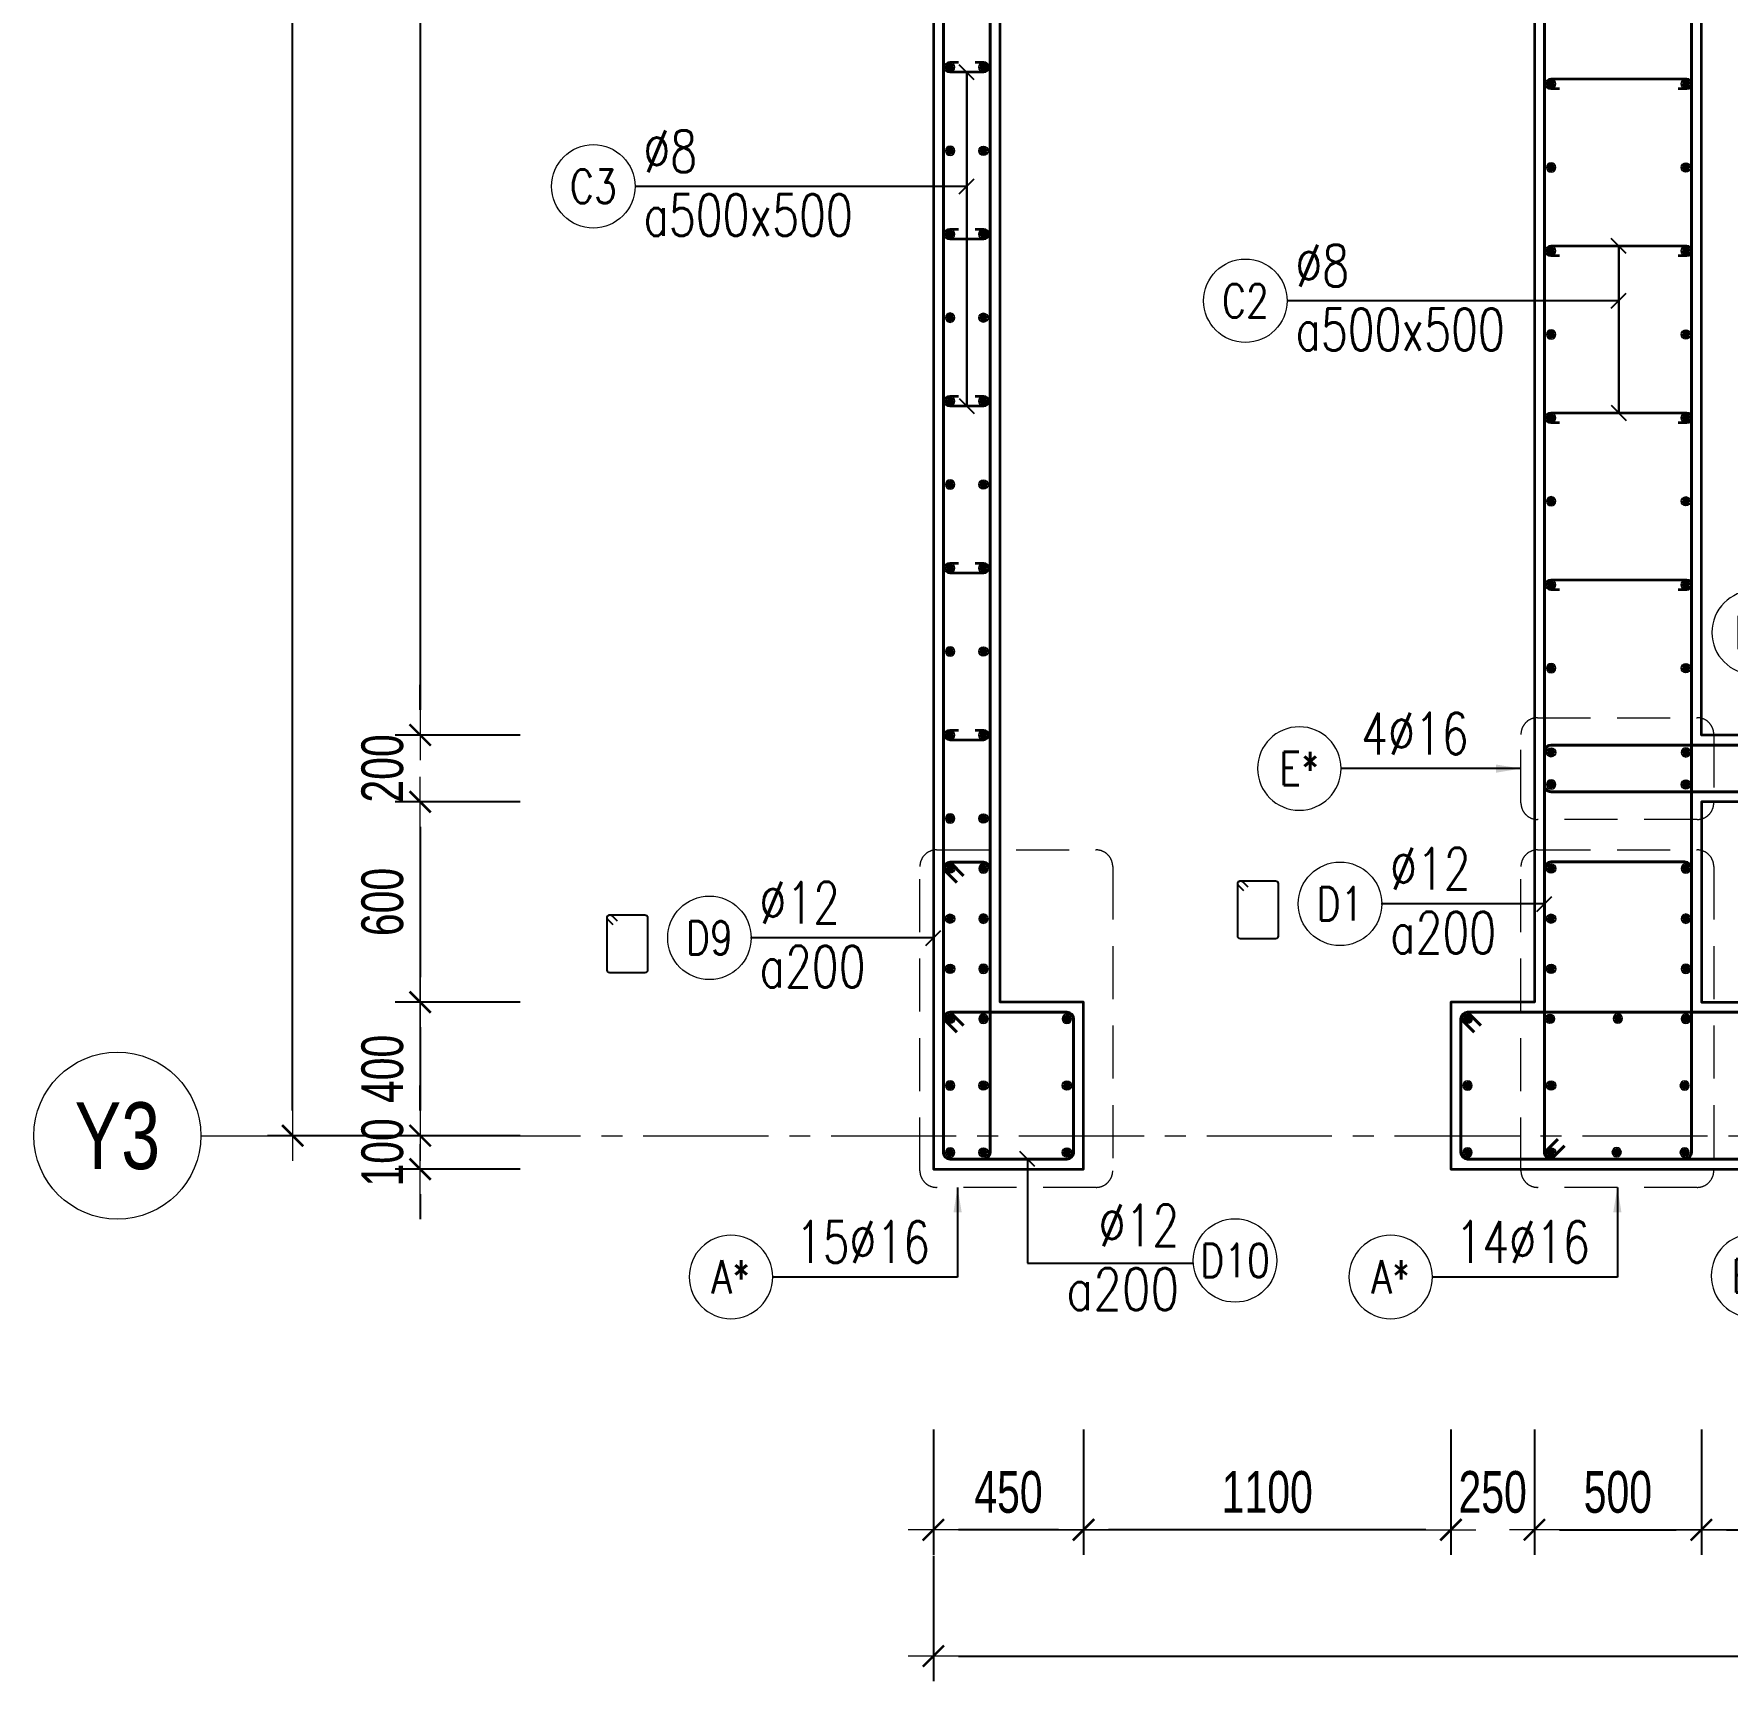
# Model space of a CAD drawing. Header units: millimetres. Extents: x 738475 to 1279438, y -34239 to 156422.
# Drawn here: x 1060364 to 1065435, y 61936 to 66870 of the extents above; entities that cross this region are included whole.
import ezdxf
from ezdxf.enums import TextEntityAlignment as Align

# ---------------------------------------------------------------- set-up
doc = ezdxf.new("R2010")
doc.units = ezdxf.units.MM
doc.header["$MEASUREMENT"] = 0
for name, pattern in [('HIDDEN2', [4.7625, 3.175, -1.5875]), ('HT_Dim Grid$0$CENTER2', [1.125, 0.75, -0.125, 0.125, -0.125]), ('HT_Grid$0$CENTER2', [1.125, 0.75, -0.125, 0.125, -0.125])]:
    doc.linetypes.add(name, pattern=pattern)
doc.layers.get('0').update_dxf_attribs({"lineweight": 20})
doc.layers.get('Defpoints').update_dxf_attribs({"color": 151, "lineweight": 9})
for name, color, linetype, lineweight in [('HT_Dim Grid$0$NDC_S_AXIS', 5, 'HT_Dim Grid$0$CENTER2', 13), ('HT_Dim Grid$0$NDC_S_SYMBOL', 1, 'Continuous', 15), ('HT_Dim Grid$0$NDC_S_TEXT SYMBOL', 7, 'Continuous', 20), ('HT_Grid$0$NDC_S_AXIS', 5, 'HT_Grid$0$CENTER2', 13), ('KC-LEADER', 153, 'Continuous', 18), ('KC-THEP', 6, 'Continuous', 40), ('NDC_S_DIM', 1, 'Continuous', 15), ('NDC_S_HIDDEN', 8, 'HIDDEN2', 13), ('NDC_S_LEADER', 1, 'Continuous', 15), ('NDC_S_REBAR', 4, 'Continuous', 35), ('NDC_S_STIRRUP', 4, 'Continuous', 40), ('NDC_S_VN TEXT', 7, 'Continuous', 20), ('NDC_S_WALL', 6, 'Continuous', 35)]:
    doc.layers.add(name, color=color, linetype=linetype, lineweight=lineweight)
doc.layers.add('Ligature', color=1, linetype='Continuous')
doc.styles.add('HT_Dim Grid$0$NDC_ANNO', font='', dxfattribs={"width": 0.8})
doc.styles.add('NDC_DIM', font='', dxfattribs={"width": 0.75})
doc.styles.add('NDC_EN TXT', font='romans.shx', dxfattribs={"width": 0.8})
doc.styles.get('HT_Dim Grid$0$NDC_ANNO').set_extended_font_data('Dotum')
doc.styles.get('NDC_DIM').set_extended_font_data('Dotum')
doc.dimstyles.new('NDC_dim_30', dxfattribs={"dimscale": 30, "dimtxt": 2.5, "dimasz": 1.5, "dimexe": 1.5, "dimexo": 2.5, "dimgap": 1, "dimtad": 1, "dimdec": 0, "dimzin": 0, "dimdsep": 46, "dimtxsty": 'NDC_DIM', "dimblk": 'DIMMARK', "dimcen": 0.09, "dimdle": 1.2, "dimclrd": 1, "dimclre": 1, "dimclrt": 3, "dimadec": 0, "dimazin": 0, "dimtfac": 1, "dimtdec": 0, "dimtix": 1, "dimtofl": 0, "dimtmove": 0, "dimatfit": 3, "dimfxl": 6, "dimfxlon": 1, "dimtolj": 1, "dimtzin": 0, "dimarcsym": 0})
doc.dimstyles.new('NDC_dim_50', dxfattribs={"dimscale": 50, "dimtxt": 2.5, "dimasz": 1.5, "dimexe": 1.5, "dimexo": 2.5, "dimgap": 1, "dimtad": 1, "dimdec": 0, "dimzin": 0, "dimdsep": 46, "dimtxsty": 'NDC_DIM', "dimblk": 'DIMMARK', "dimcen": 0.09, "dimdle": 1.2, "dimclrd": 1, "dimclre": 1, "dimclrt": 3, "dimadec": 0, "dimazin": 0, "dimtfac": 1, "dimtdec": 0, "dimtix": 1, "dimtofl": 0, "dimtmove": 0, "dimatfit": 3, "dimfxl": 6, "dimfxlon": 1, "dimtolj": 1, "dimtzin": 0, "dimarcsym": 0})

# ---------------------------------------------------------------- blocks, each defined once
blk = doc.blocks.new('THEP')
at = {"layer": 'KC-LEADER', "color": 6}
blk.add_circle((0, 0), 14, dxfattribs=at)
at = {"layer": 'KC-THEP'}
for p, q in [((-14, 0), (14, 0)), ((9.9, 9.9), (-9.9, -9.9)), ((-9.9, 9.9), (9.9, -9.9)), ((0, 14), (0, -14))]:
    blk.add_line(p, q, dxfattribs=at)
blk = doc.blocks.new('DIMMARK')
at = {"layer": 'NDC_S_DIM', "color": 1}
blk.add_line((-1.5, 0), (1, 0), dxfattribs=at)
at = {"layer": 'NDC_S_DIM', "color": 2, "const_width": 0.1}
blk.add_lwpolyline([(-0.424, -0.424), (0.424, 0.424)], dxfattribs=at)
blk = doc.blocks.new('*U9')
blk.add_circle((2.5, 0), 2.5)
at = {"layer": 'NDC_S_VN TEXT', "color": 3, "style": 'NDC_EN TXT', "width": 0.75}
blk.add_attdef('DK2', text='', height=2.5, dxfattribs=at).set_placement((-0.85, 0.85), align=Align.RIGHT)
at = {"layer": 'NDC_S_VN TEXT', "color": 7, "style": 'NDC_EN TXT', "width": 0.8}
blk.add_attdef('SH3', text='', height=2, dxfattribs=at).set_placement((2.5, 0), align=Align.MIDDLE)
blk = doc.blocks.new('*U11')
blk.add_circle((-2.5, 0), 2.5)
at = {"layer": 'NDC_S_VN TEXT', "color": 3, "style": 'NDC_EN TXT', "width": 0.75}
for tag, p in [('DK1', (0.5, 0.85)), ('KC1', (0.5, -2.97))]:
    blk.add_attdef(tag, p, '', height=2.5, dxfattribs=at)
at = {"layer": 'NDC_S_VN TEXT', "color": 7, "style": 'NDC_EN TXT', "width": 0.8}
blk.add_attdef('SH2', text='', height=2, dxfattribs=at).set_placement((-2.5, 0), align=Align.MIDDLE)
blk = doc.blocks.new('*U10')
blk.add_circle((2.5, 0), 2.5)
at = {"layer": 'NDC_S_VN TEXT', "color": 3, "style": 'NDC_EN TXT'}
for tag, width, p in [('DK2', 0.75, (-0.85, 0.85)), ('KC2', 0.8, (-0.85, -2.97))]:
    blk.add_attdef(tag, text='', height=2.5, dxfattribs=dict(at, width=width)).set_placement(p, align=Align.RIGHT)
at = {"layer": 'NDC_S_VN TEXT', "color": 7, "style": 'NDC_EN TXT', "width": 0.8}
blk.add_attdef('SH3', text='', height=2, dxfattribs=at).set_placement((2.5, 0), align=Align.MIDDLE)
blk = doc.blocks.new('*U12')
blk.add_circle((-2.5, 0), 2.5)
at = {"layer": 'NDC_S_VN TEXT', "color": 3, "style": 'NDC_EN TXT', "width": 0.75}
for tag, p in [('DK1', (0.5, 0.85)), ('KC1', (0.5, -2.97))]:
    blk.add_attdef(tag, p, '', height=2.5, dxfattribs=at)
at = {"layer": 'NDC_S_VN TEXT', "color": 7, "style": 'NDC_EN TXT', "width": 0.8}
blk.add_attdef('SH2', text='', height=2, dxfattribs=at).set_placement((-2.5, 0), align=Align.MIDDLE)
blk = doc.blocks.new('*D647')
at = {"layer": 'Defpoints', "color": 0, "transparency": 16777216}
for p in [(1061139.4, 72570), (1063069.3, 72570), (1064858.2, 63570)]:
    blk.add_point(p, dxfattribs=at)
at = {"layer": 'NDC_S_DIM', "color": 1, "lineweight": -2, "transparency": 16777216}
for p, q in [((1061439.4, 72570), (1061064.4, 72570)), ((1061139.4, 63645), (1061139.4, 72495)), ((1061439.4, 63570), (1061064.4, 63570))]:
    blk.add_line(p, q, dxfattribs=at)
at = {"layer": 'NDC_S_DIM', "color": 1, "lineweight": -2, "transparency": 16777216, "xscale": 75, "yscale": 75, "zscale": 75}
for p, rotation in [((1061139.4, 72570), 90), ((1061139.4, 63570), 270)]:
    blk.add_blockref('DIMMARK', p, dxfattribs=dict(at, rotation=rotation))
at = {"layer": 'NDC_S_DIM', "color": 3, "transparency": 16777216, "insert": (1061026.8, 68070), "char_height": 125, "attachment_point": 5, "rotation": 90, "style": 'NDC_DIM'}
blk.add_mtext('\\A1;9000', dxfattribs=at)
blk = doc.blocks.new('*D648')
at = {"layer": 'Defpoints', "color": 0, "transparency": 16777216}
for p in [(1065358.2, 64051.7), (1064858.2, 63551.7), (1065358.2, 62389.7)]:
    blk.add_point(p, dxfattribs=at)
at = {"layer": 'NDC_S_DIM', "color": 1, "lineweight": -2, "transparency": 16777216}
for p, q in [((1064858.2, 62689.7), (1064858.2, 62314.7)), ((1065358.2, 62689.7), (1065358.2, 62314.7)), ((1064933.2, 62389.7), (1065283.2, 62389.7))]:
    blk.add_line(p, q, dxfattribs=at)
at = {"layer": 'NDC_S_DIM', "color": 1, "lineweight": -2, "transparency": 16777216, "xscale": 75, "yscale": 75, "zscale": 75, "rotation": 180}
blk.add_blockref('DIMMARK', (1064858.2, 62389.7), dxfattribs=at)
at = {"layer": 'NDC_S_DIM', "color": 1, "lineweight": -2, "transparency": 16777216, "xscale": 75, "yscale": 75, "zscale": 75}
blk.add_blockref('DIMMARK', (1065358.2, 62389.7), dxfattribs=at)
at = {"layer": 'NDC_S_DIM', "color": 3, "transparency": 16777216, "insert": (1065108.2, 62502.3), "char_height": 125, "attachment_point": 5, "style": 'NDC_DIM'}
blk.add_mtext('\\A1;500', dxfattribs=at)
blk = doc.blocks.new('*D649')
at = {"layer": 'Defpoints', "color": 0, "transparency": 16777216}
for p in [(1065358.2, 64051.7), (1068058.2, 64051.7), (1068058.2, 62389.7)]:
    blk.add_point(p, dxfattribs=at)
at = {"layer": 'NDC_S_DIM', "color": 1, "lineweight": -2, "transparency": 16777216}
for p, q in [((1065358.2, 62689.7), (1065358.2, 62314.7)), ((1068058.2, 62689.7), (1068058.2, 62314.7)), ((1065433.2, 62389.7), (1067983.2, 62389.7))]:
    blk.add_line(p, q, dxfattribs=at)
at = {"layer": 'NDC_S_DIM', "color": 1, "lineweight": -2, "transparency": 16777216, "xscale": 75, "yscale": 75, "zscale": 75, "rotation": 180}
blk.add_blockref('DIMMARK', (1065358.2, 62389.7), dxfattribs=at)
at = {"layer": 'NDC_S_DIM', "color": 1, "lineweight": -2, "transparency": 16777216, "xscale": 75, "yscale": 75, "zscale": 75}
blk.add_blockref('DIMMARK', (1068058.2, 62389.7), dxfattribs=at)
at = {"layer": 'NDC_S_DIM', "color": 3, "transparency": 16777216, "insert": (1066708.2, 62502.3), "char_height": 125, "attachment_point": 5, "style": 'NDC_DIM'}
blk.add_mtext('\\A1;2700', dxfattribs=at)
blk = doc.blocks.new('*D658')
at = {"layer": 'Defpoints', "color": 0, "transparency": 16777216}
for p in [(1063058.2, 63551.7), (1073658.2, 63570), (1073658.2, 62011.4)]:
    blk.add_point(p, dxfattribs=at)
at = {"layer": 'NDC_S_DIM', "color": 1, "lineweight": -2, "transparency": 16777216}
for p, q in [((1063058.2, 62311.4), (1063058.2, 61936.4)), ((1073658.2, 62311.4), (1073658.2, 61936.4)), ((1063133.2, 62011.4), (1073583.2, 62011.4))]:
    blk.add_line(p, q, dxfattribs=at)
at = {"layer": 'NDC_S_DIM', "color": 1, "lineweight": -2, "transparency": 16777216, "xscale": 75, "yscale": 75, "zscale": 75, "rotation": 180}
blk.add_blockref('DIMMARK', (1063058.2, 62011.4), dxfattribs=at)
at = {"layer": 'NDC_S_DIM', "color": 1, "lineweight": -2, "transparency": 16777216, "xscale": 75, "yscale": 75, "zscale": 75}
blk.add_blockref('DIMMARK', (1073658.2, 62011.4), dxfattribs=at)
at = {"layer": 'NDC_S_DIM', "color": 3, "transparency": 16777216, "insert": (1068358.2, 62124), "char_height": 125, "attachment_point": 5, "style": 'NDC_DIM'}
blk.add_mtext('\\A1;10600', dxfattribs=at)
blk = doc.blocks.new('*U20')
at = {"layer": 'HT_Dim Grid$0$NDC_S_SYMBOL'}
blk.add_line((5, 0), (9, 0), dxfattribs=at)
blk.add_circle((0, 0), 5, dxfattribs=at)
at = {"layer": 'HT_Dim Grid$0$NDC_S_TEXT SYMBOL', "color": 7, "style": 'HT_Dim Grid$0$NDC_ANNO', "width": 0.8}
blk.add_attdef('GRID', text='', height=4, rotation=270, dxfattribs=at).set_placement((0, 0), align=Align.MIDDLE)
blk = doc.blocks.new('*D679')
at = {"layer": 'Defpoints', "color": 0, "ltscale": 200, "transparency": 16777216}
for p in [(1065358.2, 70170), (1061521.3, 64770), (1065358.2, 64770)]:
    blk.add_point(p, dxfattribs=at)
at = {"layer": 'NDC_S_DIM', "color": 1, "lineweight": -2, "ltscale": 200, "transparency": 16777216}
for p, q in [((1061821.3, 70170), (1061446.3, 70170)), ((1061521.3, 70095), (1061521.3, 64845)), ((1061821.3, 64770), (1061446.3, 64770))]:
    blk.add_line(p, q, dxfattribs=at)
at = {"layer": 'NDC_S_DIM', "color": 1, "lineweight": -2, "ltscale": 200, "transparency": 16777216, "xscale": 75, "yscale": 75, "zscale": 75}
for p, rotation in [((1061521.3, 70170), 90), ((1061521.3, 64770), 270)]:
    blk.add_blockref('DIMMARK', p, dxfattribs=dict(at, rotation=rotation))
at = {"layer": 'NDC_S_DIM', "color": 3, "ltscale": 200, "transparency": 16777216, "insert": (1061408.7, 67470), "char_height": 125, "attachment_point": 5, "rotation": 90, "style": 'NDC_DIM'}
blk.add_mtext('\\A1;5400', dxfattribs=at)
blk = doc.blocks.new('*D680')
at = {"layer": 'Defpoints', "color": 0, "ltscale": 200, "transparency": 16777216}
for p in [(1065358.2, 64770), (1061521.3, 64570), (1065358.2, 64570)]:
    blk.add_point(p, dxfattribs=at)
at = {"layer": 'NDC_S_DIM', "color": 1, "lineweight": -2, "ltscale": 200, "transparency": 16777216}
for p, q in [((1061521.3, 64845), (1061521.3, 64920)), ((1061821.3, 64770), (1061446.3, 64770)), ((1061821.3, 64570), (1061446.3, 64570)), ((1061521.3, 64495), (1061521.3, 64420))]:
    blk.add_line(p, q, dxfattribs=at)
at = {"layer": 'NDC_S_DIM', "color": 1, "lineweight": -2, "ltscale": 200, "transparency": 16777216, "xscale": 75, "yscale": 75, "zscale": 75}
for p, rotation in [((1061521.3, 64770), 270), ((1061521.3, 64570), 90)]:
    blk.add_blockref('DIMMARK', p, dxfattribs=dict(at, rotation=rotation))
at = {"layer": 'NDC_S_DIM', "color": 3, "ltscale": 200, "transparency": 16777216, "insert": (1061408.7, 64670), "char_height": 125, "attachment_point": 5, "rotation": 90, "style": 'NDC_DIM'}
blk.add_mtext('\\A1;200', dxfattribs=at)
blk = doc.blocks.new('*D681')
at = {"layer": 'Defpoints', "color": 0, "ltscale": 200, "transparency": 16777216}
for p in [(1065358.2, 64570), (1061521.3, 63970), (1065358.2, 63970)]:
    blk.add_point(p, dxfattribs=at)
at = {"layer": 'NDC_S_DIM', "color": 1, "lineweight": -2, "ltscale": 200, "transparency": 16777216}
for p, q in [((1061821.3, 64570), (1061446.3, 64570)), ((1061521.3, 64495), (1061521.3, 64045)), ((1061821.3, 63970), (1061446.3, 63970))]:
    blk.add_line(p, q, dxfattribs=at)
at = {"layer": 'NDC_S_DIM', "color": 1, "lineweight": -2, "ltscale": 200, "transparency": 16777216, "xscale": 75, "yscale": 75, "zscale": 75}
for p, rotation in [((1061521.3, 64570), 90), ((1061521.3, 63970), 270)]:
    blk.add_blockref('DIMMARK', p, dxfattribs=dict(at, rotation=rotation))
at = {"layer": 'NDC_S_DIM', "color": 3, "ltscale": 200, "transparency": 16777216, "insert": (1061408.7, 64270), "char_height": 125, "attachment_point": 5, "rotation": 90, "style": 'NDC_DIM'}
blk.add_mtext('\\A1;600', dxfattribs=at)
blk = doc.blocks.new('*D682')
at = {"layer": 'Defpoints', "color": 0, "ltscale": 200, "transparency": 16777216}
for p in [(1065358.2, 63970), (1061521.3, 63570), (1065358.2, 63570)]:
    blk.add_point(p, dxfattribs=at)
at = {"layer": 'NDC_S_DIM', "color": 1, "lineweight": -2, "ltscale": 200, "transparency": 16777216}
for p, q in [((1061821.3, 63970), (1061446.3, 63970)), ((1061521.3, 63895), (1061521.3, 63645)), ((1061821.3, 63570), (1061446.3, 63570))]:
    blk.add_line(p, q, dxfattribs=at)
at = {"layer": 'NDC_S_DIM', "color": 1, "lineweight": -2, "ltscale": 200, "transparency": 16777216, "xscale": 75, "yscale": 75, "zscale": 75}
for p, rotation in [((1061521.3, 63970), 90), ((1061521.3, 63570), 270)]:
    blk.add_blockref('DIMMARK', p, dxfattribs=dict(at, rotation=rotation))
at = {"layer": 'NDC_S_DIM', "color": 3, "ltscale": 200, "transparency": 16777216, "insert": (1061408.7, 63770), "char_height": 125, "attachment_point": 5, "rotation": 90, "style": 'NDC_DIM'}
blk.add_mtext('\\A1;400', dxfattribs=at)
blk = doc.blocks.new('*D683')
at = {"layer": 'Defpoints', "color": 0, "ltscale": 200, "transparency": 16777216}
for p in [(1065358.2, 63570), (1061521.3, 63470), (1065358.2, 63470)]:
    blk.add_point(p, dxfattribs=at)
at = {"layer": 'NDC_S_DIM', "color": 1, "lineweight": -2, "ltscale": 200, "transparency": 16777216}
for p, q in [((1061521.3, 63645), (1061521.3, 63720)), ((1061821.3, 63570), (1061446.3, 63570)), ((1061821.3, 63470), (1061446.3, 63470)), ((1061521.3, 63395), (1061521.3, 63320))]:
    blk.add_line(p, q, dxfattribs=at)
at = {"layer": 'NDC_S_DIM', "color": 1, "lineweight": -2, "ltscale": 200, "transparency": 16777216, "xscale": 75, "yscale": 75, "zscale": 75}
for p, rotation in [((1061521.3, 63570), 270), ((1061521.3, 63470), 90)]:
    blk.add_blockref('DIMMARK', p, dxfattribs=dict(at, rotation=rotation))
at = {"layer": 'NDC_S_DIM', "color": 3, "ltscale": 200, "transparency": 16777216, "insert": (1061408.7, 63520), "char_height": 125, "attachment_point": 5, "rotation": 90, "style": 'NDC_DIM'}
blk.add_mtext('\\A1;100', dxfattribs=at)
blk = doc.blocks.new('*D745')
at = {"layer": 'Defpoints', "color": 0, "ltscale": 200, "transparency": 16777216}
for p in [(1064858.2, 63551.7), (1064608.2, 63470), (1064608.2, 62389.7)]:
    blk.add_point(p, dxfattribs=at)
at = {"layer": 'NDC_S_DIM', "color": 1, "lineweight": -2, "ltscale": 200, "transparency": 16777216}
for p, q in [((1064608.2, 62689.7), (1064608.2, 62314.7)), ((1064858.2, 62689.7), (1064858.2, 62314.7)), ((1064533.2, 62389.7), (1064458.2, 62389.7)), ((1064933.2, 62389.7), (1065008.2, 62389.7))]:
    blk.add_line(p, q, dxfattribs=at)
at = {"layer": 'NDC_S_DIM', "color": 1, "lineweight": -2, "ltscale": 200, "transparency": 16777216, "xscale": 75, "yscale": 75, "zscale": 75}
blk.add_blockref('DIMMARK', (1064608.2, 62389.7), dxfattribs=at)
at = {"layer": 'NDC_S_DIM', "color": 1, "lineweight": -2, "ltscale": 200, "transparency": 16777216, "xscale": 75, "yscale": 75, "zscale": 75, "rotation": 180}
blk.add_blockref('DIMMARK', (1064858.2, 62389.7), dxfattribs=at)
at = {"layer": 'NDC_S_DIM', "color": 3, "ltscale": 200, "transparency": 16777216, "insert": (1064733.2, 62502.3), "char_height": 125, "attachment_point": 5, "style": 'NDC_DIM'}
blk.add_mtext('\\A1;250', dxfattribs=at)
blk = doc.blocks.new('*D741')
at = {"layer": 'Defpoints', "color": 0, "ltscale": 200, "transparency": 16777216}
for p in [(1063508.2, 63470), (1064608.2, 63470), (1063508.2, 62389.7)]:
    blk.add_point(p, dxfattribs=at)
at = {"layer": 'NDC_S_DIM', "color": 1, "lineweight": -2, "ltscale": 200, "transparency": 16777216}
for p, q in [((1063508.2, 62689.7), (1063508.2, 62314.7)), ((1064608.2, 62689.7), (1064608.2, 62314.7)), ((1064533.2, 62389.7), (1063583.2, 62389.7))]:
    blk.add_line(p, q, dxfattribs=at)
at = {"layer": 'NDC_S_DIM', "color": 1, "lineweight": -2, "ltscale": 200, "transparency": 16777216, "xscale": 75, "yscale": 75, "zscale": 75, "rotation": 180}
blk.add_blockref('DIMMARK', (1063508.2, 62389.7), dxfattribs=at)
at = {"layer": 'NDC_S_DIM', "color": 1, "lineweight": -2, "ltscale": 200, "transparency": 16777216, "xscale": 75, "yscale": 75, "zscale": 75}
blk.add_blockref('DIMMARK', (1064608.2, 62389.7), dxfattribs=at)
at = {"layer": 'NDC_S_DIM', "color": 3, "ltscale": 200, "transparency": 16777216, "insert": (1064058.2, 62502.3), "char_height": 125, "attachment_point": 5, "style": 'NDC_DIM'}
blk.add_mtext('\\A1;1100', dxfattribs=at)
blk = doc.blocks.new('*D742')
at = {"layer": 'Defpoints', "color": 0, "ltscale": 200, "transparency": 16777216}
for p in [(1063058.2, 63470), (1063508.2, 63470), (1063058.2, 62389.7)]:
    blk.add_point(p, dxfattribs=at)
at = {"layer": 'NDC_S_DIM', "color": 1, "lineweight": -2, "ltscale": 200, "transparency": 16777216}
for p, q in [((1063058.2, 62689.7), (1063058.2, 62314.7)), ((1063508.2, 62689.7), (1063508.2, 62314.7)), ((1063433.2, 62389.7), (1063133.2, 62389.7))]:
    blk.add_line(p, q, dxfattribs=at)
at = {"layer": 'NDC_S_DIM', "color": 1, "lineweight": -2, "ltscale": 200, "transparency": 16777216, "xscale": 75, "yscale": 75, "zscale": 75, "rotation": 180}
blk.add_blockref('DIMMARK', (1063058.2, 62389.7), dxfattribs=at)
at = {"layer": 'NDC_S_DIM', "color": 1, "lineweight": -2, "ltscale": 200, "transparency": 16777216, "xscale": 75, "yscale": 75, "zscale": 75}
blk.add_blockref('DIMMARK', (1063508.2, 62389.7), dxfattribs=at)
at = {"layer": 'NDC_S_DIM', "color": 3, "ltscale": 200, "transparency": 16777216, "insert": (1063283.2, 62502.3), "char_height": 125, "attachment_point": 5, "style": 'NDC_DIM'}
blk.add_mtext('\\A1;450', dxfattribs=at)

msp = doc.modelspace()

# ---------------------------------------------------------------- linework, layer by layer
at = {"layer": 'HT_Grid$0$NDC_S_AXIS', "ltscale": 500}
msp.add_line((1061064.426, 63570.011), (1078989.134, 63570.011), dxfattribs=at)
at = {"layer": 'Ligature'}
for points in [[(1063988.189, 64303.407), (1063972.223, 64319.373, -0.66817864), (1063977.996, 64333.311), (1064082.625, 64333.311, -0.41421356), (1064090.79, 64325.146), (1064090.79, 64168.039, -0.41421356), (1064082.625, 64159.874), (1063977.996, 64159.874, -0.41421356), (1063969.831, 64168.039), (1063969.831, 64325.146, -0.66817864), (1063983.769, 64330.92), (1063999.735, 64314.954)], [(1062099.697, 64201.587), (1062083.731, 64217.553, -0.66817864), (1062089.505, 64231.491), (1062194.133, 64231.491, -0.41421356), (1062202.298, 64223.327), (1062202.298, 64066.219, -0.41421356), (1062194.133, 64058.054), (1062089.504, 64058.054, -0.41421356), (1062081.34, 64066.219), (1062081.34, 64223.327, -0.66817864), (1062095.278, 64229.1), (1062111.244, 64213.134)]]:
    msp.add_lwpolyline(points, format="xyb", dxfattribs=at)
at = {"layer": 'NDC_S_HIDDEN', "ltscale": 50}
for points in [[(1064867.929, 64821.993), (1065345.424, 64821.993, -0.41421356), (1065395.424, 64771.993), (1065395.424, 64566.985, -0.41421356), (1065345.424, 64516.985), (1064867.929, 64516.985, -0.41421356), (1064817.929, 64566.985), (1064817.929, 64771.993, -0.41421356)], [(1063067.929, 64425.947), (1063545.424, 64425.947, -0.41421356), (1063595.424, 64375.947), (1063595.424, 63465.289, -0.41421356), (1063545.424, 63415.289), (1063067.929, 63415.289, -0.41421356), (1063017.929, 63465.289), (1063017.929, 64375.947, -0.41421356)], [(1064867.929, 64425.947), (1065345.424, 64425.947, -0.41421356), (1065395.424, 64375.947), (1065395.424, 63465.289, -0.41421356), (1065345.424, 63415.289), (1064867.929, 63415.289, -0.41421356), (1064817.929, 63465.289), (1064817.929, 64375.947, -0.41421356)]]:
    msp.add_lwpolyline(points, format="xyb", close=True, dxfattribs=at)
at = {"layer": 'NDC_S_REBAR'}
for points in [[(1063183.224, 66785.011), (1063208.224, 66785.011, -1), (1063208.224, 66755.011), (1063108.224, 66755.011, -1), (1063108.224, 66785.011), (1063133.224, 66785.011)], [(1064933.224, 66705.011), (1064908.224, 66705.011, -1), (1064908.224, 66735.011), (1065313.693, 66735.011, -1), (1065313.693, 66705.011), (1065288.693, 66705.011)], [(1063183.224, 66285.011), (1063208.224, 66285.011, -1), (1063208.224, 66255.011), (1063108.224, 66255.011, -1), (1063108.224, 66285.011), (1063133.224, 66285.011)], [(1064933.224, 66205.011), (1064908.224, 66205.011, -1), (1064908.224, 66235.011), (1065313.693, 66235.011, -1), (1065313.693, 66205.011), (1065288.693, 66205.011)], [(1063183.224, 65785.011), (1063208.224, 65785.011, -1), (1063208.224, 65755.011), (1063108.224, 65755.011, -1), (1063108.224, 65785.011), (1063133.224, 65785.011)], [(1064933.224, 65705.011), (1064908.224, 65705.011, -1), (1064908.224, 65735.011), (1065313.693, 65735.011, -1), (1065313.693, 65705.011), (1065288.693, 65705.011)], [(1063183.224, 65285.011), (1063208.224, 65285.011, -1), (1063208.224, 65255.011), (1063108.224, 65255.011, -1), (1063108.224, 65285.011), (1063133.224, 65285.011)], [(1064933.224, 65205.011), (1064908.224, 65205.011, -1), (1064908.224, 65235.011), (1065313.693, 65235.011, -1), (1065313.693, 65205.011), (1065288.693, 65205.011)], [(1063183.224, 64785.011), (1063208.224, 64785.011, -1), (1063208.224, 64755.011), (1063108.224, 64755.011, -1), (1063108.224, 64785.011), (1063133.224, 64785.011)]]:
    msp.add_lwpolyline(points, format="xyb", dxfattribs=at)
at = {"layer": 'NDC_S_STIRRUP'}
for points in [[(1063128.224, 72580.011), (1063088.224, 72620.011, -0.41421356), (1063108.224, 72640.011), (1063208.224, 72640.011, -0.41421356), (1063228.224, 72620.011), (1063228.224, 63520.011, -0.41421356), (1063208.224, 63500.011), (1063108.224, 63500.011, -0.41421356), (1063088.224, 63520.011), (1063088.224, 72620.011, -0.41421356), (1063108.224, 72640.011), (1063148.224, 72600.011)], [(1064928.224, 72580.011), (1064888.224, 72620.011, -0.41421356), (1064908.224, 72640.011), (1065308.224, 72640.011, -0.41421356), (1065328.224, 72620.011), (1065328.224, 63520.011, -0.41421356), (1065308.224, 63500.011), (1064908.224, 63500.011, -0.41421356), (1064888.224, 63520.011), (1064888.224, 72620.011, -0.41421356), (1064908.224, 72640.011), (1064948.224, 72600.011)], [(1068268.224, 64640.011), (1068308.224, 64600.011, 0.41421356), (1068328.224, 64620.011), (1068328.224, 64720.011, 0.41421356), (1068308.224, 64740.011), (1064908.224, 64740.011, 0.41421356), (1064888.224, 64720.011), (1064888.224, 64620.011, 0.41435759), (1064908.224, 64600.011), (1068308.224, 64600.011, 0.41421356), (1068328.224, 64620.011), (1068288.224, 64660.011)], [(1063128.224, 64328.781), (1063088.224, 64368.781, -0.41421356), (1063108.224, 64388.781), (1063208.224, 64388.781, -0.41421356), (1063228.224, 64368.781), (1063228.224, 63520.011, -0.41421356), (1063208.224, 63500.011), (1063108.224, 63500.011, -0.41421356), (1063088.224, 63520.011), (1063088.224, 64368.781, -0.41421356), (1063108.224, 64388.781), (1063148.224, 64348.781)], [(1064928.224, 63560.011), (1064888.224, 63520.011, 0.41421356), (1064908.224, 63500.011), (1065308.224, 63500.011, 0.41421356), (1065328.224, 63520.011), (1065328.224, 64369.828, 0.41421356), (1065308.224, 64389.828), (1064908.224, 64389.828, 0.41421356), (1064888.224, 64369.828), (1064888.224, 63520.011, 0.41421356), (1064908.224, 63500.011), (1064948.224, 63540.011)], [(1063148.224, 63900.011), (1063108.224, 63940.011, 0.41421356), (1063088.224, 63920.011), (1063088.224, 63520.011, 0.41421356), (1063108.224, 63500.011), (1063458.224, 63500.011, 0.41421356), (1063478.224, 63520.011), (1063478.224, 63920.011, 0.41421356), (1063458.224, 63940.011), (1063108.224, 63940.011, 0.41421356), (1063088.224, 63920.011), (1063128.224, 63880.011)], [(1064698.224, 63900.011), (1064658.224, 63940.011, 0.41421356), (1064638.224, 63920.011), (1064638.224, 63520.011, 0.41421356), (1064658.224, 63500.011), (1068308.252, 63500.011, 0.41421356), (1068328.252, 63520.011), (1068328.252, 63920.011, 0.41421356), (1068308.252, 63940.011), (1064658.224, 63940.011, 0.41421356), (1064638.224, 63920.011), (1064678.224, 63880.011)]]:
    msp.add_lwpolyline(points, format="xyb", dxfattribs=at)
at = {"layer": 'NDC_S_WALL'}
for points in [[(1063058.224, 72670.011), (1063058.224, 63470.011), (1063508.224, 63470.011), (1063508.224, 63970.011), (1063258.224, 63970.011), (1063258.224, 72170.011)], [(1068358.224, 63470.011), (1068358.224, 65420.011), (1068058.224, 65420.011), (1068058.224, 64770.011), (1065358.224, 64770.011), (1065358.224, 70170.011), (1068058.224, 70170.011), (1068058.224, 69520.011), (1068358.224, 69520.011), (1068358.224, 70170.011), (1069558.224, 70170.011), (1069558.224, 72670.011)], [(1064858.224, 72170.011), (1064858.224, 63970.011), (1064608.224, 63970.011), (1064608.224, 63470.011), (1064858.224, 63470.011), (1068358.224, 63470.011)], [(1068058.224, 64570.011), (1065358.224, 64570.011), (1065358.224, 63970.011), (1068058.224, 63970.011), (1068058.224, 64570.011)]]:
    msp.add_lwpolyline(points, dxfattribs=at)

# ---------------------------------------------------------------- block references
at = {"layer": 'HT_Dim Grid$0$NDC_S_AXIS'}
ref = msp.add_blockref('*U20', (1060614.426, 63570.011), dxfattribs=dict(at, xscale=50, yscale=50, zscale=150))
ref.add_attrib('GRID', 'Y3', dxfattribs={"layer": 'HT_Dim Grid$0$NDC_S_TEXT SYMBOL', "color": 7, "height": 200, "style": 'HT_Dim Grid$0$NDC_ANNO', "width": 0.8}).set_placement((1060614.426, 63570.011), align=Align.MIDDLE)
at = {"layer": 'KC-THEP', "xscale": -1}
for p, rotation in [((1063108.224, 66770.011), 170.331435563619), ((1064908.224, 66720.011), 170.331435563619), ((1063108.224, 66520.011), 170.331435563619), ((1064908.224, 66470.011), 170.331435563619), ((1063108.224, 66270.011), 170.331435563619), ((1064908.224, 66220.011), 170.331435563619), ((1063108.224, 66020.011), 170.331435563619), ((1064908.224, 65970.011), 170.331435563619), ((1063108.224, 65770.011), 170.331435563619), ((1064908.224, 65720.011), 170.331435563619), ((1063108.224, 65520.011), 170.331435563619), ((1064908.224, 65470.011), 170.331435563619), ((1063108.224, 65270.011), 170.331435563619), ((1064908.224, 65220.011), 170.331435563619), ((1063108.224, 65020.011), 170.331435563619), ((1064908.224, 64970.011), 170.331435563619), ((1063108.224, 64770.011), 170.331435563619), ((1065311.736, 64718.162), 170.331435563619), ((1064908.224, 64621.859), 170.331435563619), ((1063108.224, 64520.011), 170.331435563619), ((1063208.224, 64370.011), 350.3314355636191), ((1065311.736, 64370.011), 170.331435563619), ((1063208.224, 64220.011), 350.3314355636191), ((1065311.736, 64220.011), 170.331435563619), ((1063208.224, 64070.011), 350.3314355636191), ((1065311.736, 64070.011), 170.331435563619), ((1063208.224, 63920.011), 350.3314355636191), ((1063458.224, 63920.011), 350.3314355636191), ((1065108.116, 63920.628), 170.331435563619), ((1065311.736, 63920.011), 170.331435563619), ((1063108.224, 63720.011), 170.331435563619), ((1064658.224, 63720.011), 170.331435563619), ((1065308.224, 63720.011), 170.331435563619), ((1063108.224, 63520.011), 170.331435563619), ((1064658.224, 63520.011), 170.331435563619), ((1065104.604, 63520.628), 170.331435563619), ((1065308.224, 63520.011), 170.331435563619)]:
    msp.add_blockref('THEP', p, dxfattribs=dict(at, rotation=rotation))
at = {"layer": 'KC-THEP'}
for p, rotation in [((1063208.224, 66770.011), 189.6685644363809), ((1065311.736, 66720.011), 9.668564436380926), ((1063208.224, 66520.011), 189.6685644363809), ((1065311.736, 66470.011), 9.668564436380926), ((1063208.224, 66270.011), 189.6685644363809), ((1065311.736, 66220.011), 9.668564436380926), ((1063208.224, 66020.011), 189.6685644363809), ((1065311.736, 65970.011), 9.668564436380926), ((1063208.224, 65770.011), 189.6685644363809), ((1065311.736, 65720.011), 9.668564436380926), ((1063208.224, 65520.011), 189.6685644363809), ((1065311.736, 65470.011), 9.668564436380926), ((1063208.224, 65270.011), 189.6685644363809), ((1065311.736, 65220.011), 9.668564436380926), ((1063208.224, 65020.011), 189.6685644363809), ((1065311.736, 64970.011), 9.668564436380926), ((1063208.224, 64770.011), 189.6685644363809), ((1064908.224, 64718.162), 9.668564436380946), ((1065311.736, 64621.859), 9.668564436380946), ((1063208.224, 64520.011), 189.6685644363809), ((1063108.224, 64370.011), 9.668564436380946), ((1064908.224, 64370.011), 9.668564436380946), ((1063108.224, 64220.011), 9.668564436380946), ((1064908.224, 64220.011), 9.668564436380946), ((1063108.224, 64070.011), 9.668564436380946), ((1064908.224, 64070.011), 9.668564436380946), ((1063108.224, 63920.011), 9.668564436380946), ((1064658.224, 63920.011), 9.668564436380946), ((1064904.712, 63920.011), 189.6685644363809), ((1063208.224, 63720.011), 189.6685644363809), ((1063458.224, 63720.011), 189.6685644363809), ((1064908.224, 63720.011), 189.6685644363809), ((1063208.224, 63520.011), 189.6685644363809), ((1063458.224, 63520.011), 189.6685644363809), ((1064908.224, 63520.011), 189.6685644363809)]:
    msp.add_blockref('THEP', p, dxfattribs=dict(at, rotation=rotation))
at = {"layer": 'NDC_S_VN TEXT', "xscale": 50, "yscale": 50, "zscale": 50}
for name, p, values in [('*U12', (1062164.911, 66413.351), {'SH2': 'C3', 'DK1': '%%c8', 'KC1': 'a500x500'}), ('*U12', (1064117.646, 66070.649), {'SH2': 'C2', 'DK1': '%%c8', 'KC1': 'a500x500'}), ('*U11', (1064401.113, 64264.408), {'SH2': 'D1', 'DK1': '%%C12', 'KC1': 'a200'}), ('*U11', (1062512.621, 64162.588), {'SH2': 'D9', 'DK1': '%%C12', 'KC1': 'a200'}), ('*U10', (1063836.785, 63196.315), {'SH3': 'D10', 'DK2': '%%C12', 'KC2': 'a200'})]:
    msp.add_blockref(name, p, dxfattribs=at).add_auto_attribs(values)
at = {"layer": 'NDC_S_VN TEXT'}
ref = msp.add_blockref('*U10', (1065639.598, 65077.25), dxfattribs=dict(at, xscale=-50, yscale=50, zscale=50))
ref.add_attrib('SH3', 'F*', dxfattribs={"color": 7, "height": 100, "style": 'NDC_EN TXT', "width": 0.8}).set_placement((1065514.598, 65077.25), align=Align.MIDDLE)
ref.add_attrib('DK2', '%%C16', dxfattribs={"color": 3, "height": 125, "style": 'NDC_EN TXT', "width": 0.75}).set_placement((1065932.098, 65119.526), align=Align.RIGHT)
ref.add_attrib('KC2', 'a250', dxfattribs={"color": 3, "height": 125, "style": 'NDC_EN TXT', "width": 0.8}).set_placement((1066044.003, 64928.623), align=Align.RIGHT)
ref = msp.add_blockref('*U9', (1064279.096, 64669.67), dxfattribs=dict(at, xscale=-50, yscale=50, zscale=50))
ref.add_attrib('SH3', 'E*', dxfattribs={"color": 7, "height": 100, "style": 'NDC_EN TXT', "width": 0.8}).set_placement((1064154.096, 64669.67), align=Align.MIDDLE)
ref.add_attrib('DK2', '4%%C16', dxfattribs={"color": 3, "height": 125, "style": 'NDC_EN TXT', "width": 0.75}).set_placement((1064660.882, 64711.945), align=Align.RIGHT)
ref = msp.add_blockref('*U9', (1062577.035, 63146.97), dxfattribs=dict(at, xscale=-50, yscale=50, zscale=50))
ref.add_attrib('SH3', 'A*', dxfattribs={"color": 7, "height": 100, "style": 'NDC_EN TXT', "width": 0.8}).set_placement((1062452.035, 63146.97), align=Align.MIDDLE)
ref.add_attrib('DK2', '15%%C16', dxfattribs={"color": 3, "height": 125, "style": 'NDC_EN TXT', "width": 0.75}).set_placement((1063048.106, 63189.246), align=Align.RIGHT)
ref = msp.add_blockref('*U9', (1064552.913, 63146.97), dxfattribs=dict(at, xscale=-50, yscale=50, zscale=50))
ref.add_attrib('SH3', 'A*', dxfattribs={"color": 7, "height": 100, "style": 'NDC_EN TXT', "width": 0.8}).set_placement((1064427.913, 63146.97), align=Align.MIDDLE)
ref.add_attrib('DK2', '14%%C16', dxfattribs={"color": 3, "height": 125, "style": 'NDC_EN TXT', "width": 0.75}).set_placement((1065023.984, 63189.246), align=Align.RIGHT)
ref = msp.add_blockref('*U10', (1065637.613, 63150.298), dxfattribs=dict(at, xscale=-50, yscale=50, zscale=50))
ref.add_attrib('SH3', 'B*', dxfattribs={"color": 7, "height": 100, "style": 'NDC_EN TXT', "width": 0.8}).set_placement((1065512.613, 63150.298), align=Align.MIDDLE)
ref.add_attrib('DK2', '%%C16', dxfattribs={"color": 3, "height": 125, "style": 'NDC_EN TXT', "width": 0.75}).set_placement((1065930.113, 63192.573), align=Align.RIGHT)
ref.add_attrib('KC2', 'a250', dxfattribs={"color": 3, "height": 125, "style": 'NDC_EN TXT', "width": 0.8}).set_placement((1066042.017, 63001.671), align=Align.RIGHT)

# ---------------------------------------------------------------- dimensions: what is measured, and where the dimension line sits
at = {"layer": 'NDC_S_DIM'}
dim = msp.add_linear_dim(base=(1061139.426, 72570.011), p1=(1064858.224, 63570.011), p2=(1063069.313, 72570.011), angle=90, dimstyle='NDC_dim_50', dxfattribs=at)
dim.commit()
dim.dimension.update_dxf_attribs({"geometry": '*D647', "text_midpoint": (1061026.841, 68070.011)})
at = {"layer": 'NDC_S_DIM', "ltscale": 200}
for base, p1, p2, picture, middle in [((1061521.318, 64770.011), (1065358.224, 70170.011), (1065358.224, 64770.011), '*D679', (1061408.733, 67470.011)), ((1061521.318, 64570.011), (1065358.224, 64770.011), (1065358.224, 64570.011), '*D680', (1061408.733, 64670.011)), ((1061521.318, 63970.011), (1065358.224, 64570.011), (1065358.224, 63970.011), '*D681', (1061408.733, 64270.011)), ((1061521.318, 63570.011), (1065358.224, 63970.011), (1065358.224, 63570.011), '*D682', (1061408.733, 63770.011)), ((1061521.318, 63470.011), (1065358.224, 63570.011), (1065358.224, 63470.011), '*D683', (1061408.733, 63520.011))]:
    dim = msp.add_linear_dim(base=base, p1=p1, p2=p2, angle=90, dimstyle='NDC_dim_50', override={"dimtmove": 1}, dxfattribs=at)
    dim.commit()
    dim.dimension.update_dxf_attribs({"geometry": picture, "text_midpoint": middle})
at = {"layer": 'NDC_S_DIM'}
for base, p1, p2, picture, middle in [((1065358.224, 62389.712), (1064858.224, 63551.706), (1065358.224, 64051.706), '*D648', (1065108.224, 62502.297)), ((1073658.224, 62011.44), (1063058.224, 63551.706), (1073658.224, 63570.011), '*D658', (1068358.224, 62124.024))]:
    dim = msp.add_linear_dim(base=base, p1=p1, p2=p2, dimstyle='NDC_dim_50', dxfattribs=at)
    dim.commit()
    dim.dimension.update_dxf_attribs({"geometry": picture, "text_midpoint": middle})
dim = msp.add_linear_dim(base=(1068058.224, 62389.712), p1=(1065358.224, 64051.706), p2=(1068058.224, 64051.706), dimstyle='NDC_dim_50', override={"dimtmove": 1}, dxfattribs=at)
dim.commit()
dim.dimension.update_dxf_attribs({"geometry": '*D649', "text_midpoint": (1066708.224, 62502.297)})
at = {"layer": 'NDC_S_DIM', "ltscale": 200}
for base, p1, p2, picture, middle in [((1064608.224, 62389.712), (1064858.224, 63551.706), (1064608.224, 63470.011), '*D745', (1064733.224, 62502.297)), ((1063058.224, 62389.712), (1063508.224, 63470.011), (1063058.224, 63470.011), '*D742', (1063283.224, 62502.297)), ((1063508.224, 62389.712), (1064608.224, 63470.011), (1063508.224, 63470.011), '*D741', (1064058.224, 62502.297))]:
    dim = msp.add_linear_dim(base=base, p1=p1, p2=p2, dimstyle='NDC_dim_50', override={"dimtmove": 1}, dxfattribs=at)
    dim.commit()
    dim.dimension.update_dxf_attribs({"geometry": picture, "text_midpoint": middle})

# ---------------------------------------------------------------- leaders
at = {"layer": 'NDC_S_LEADER'}
for points, dimstyle, override in [([(1063158.224, 66755.011), (1063158.224, 65755.011)], 'NDC_dim_30', {"dimtad": 0, "dimldrblk": 'Oblique'}), ([(1063158.224, 65755.011), (1063158.224, 66755.011)], 'NDC_dim_30', {"dimtad": 0, "dimldrblk": 'Oblique'}), ([(1063158.224, 66413.35), (1062164.911, 66413.35)], 'NDC_dim_30', {"dimtad": 0, "dimldrblk": 'Oblique'}), ([(1065110.959, 66235.011), (1065110.959, 65735.011)], 'NDC_dim_30', {"dimtad": 0, "dimldrblk": 'Oblique'}), ([(1065110.959, 65735.011), (1065110.959, 66235.011)], 'NDC_dim_30', {"dimtad": 0, "dimldrblk": 'Oblique'}), ([(1065110.959, 66070.648), (1064117.646, 66070.648)], 'NDC_dim_30', {"dimtad": 0, "dimldrblk": 'Oblique'}), ([(1064817.929, 64669.489), (1064279.096, 64669.489)], 'NDC_dim_50', {"dimgap": 1, "dimtad": 0}), ([(1064888.224, 64264.408), (1064399.038, 64264.408)], 'NDC_dim_30', {"dimtad": 0, "dimldrblk": 'Oblique'}), ([(1063058.224, 64162.588), (1062510.546, 64162.588)], 'NDC_dim_30', {"dimtad": 0, "dimldrblk": 'Oblique'}), ([(1063339.778, 63500.011), (1063339.778, 63187.971), (1063837.064, 63187.971)], 'NDC_dim_30', {"dimtad": 0, "dimldrblk": 'Oblique'}), ([(1063130.799, 63415.289), (1063130.799, 63146.789), (1062577.035, 63146.789)], 'NDC_dim_50', {"dimgap": 1, "dimtad": 0}), ([(1065106.677, 63415.289), (1065106.677, 63146.789), (1064552.913, 63146.789)], 'NDC_dim_50', {"dimgap": 1, "dimtad": 0})]:
    msp.add_leader(points, dimstyle=dimstyle, override=override, dxfattribs=at)

doc.saveas('drawing.dxf')
